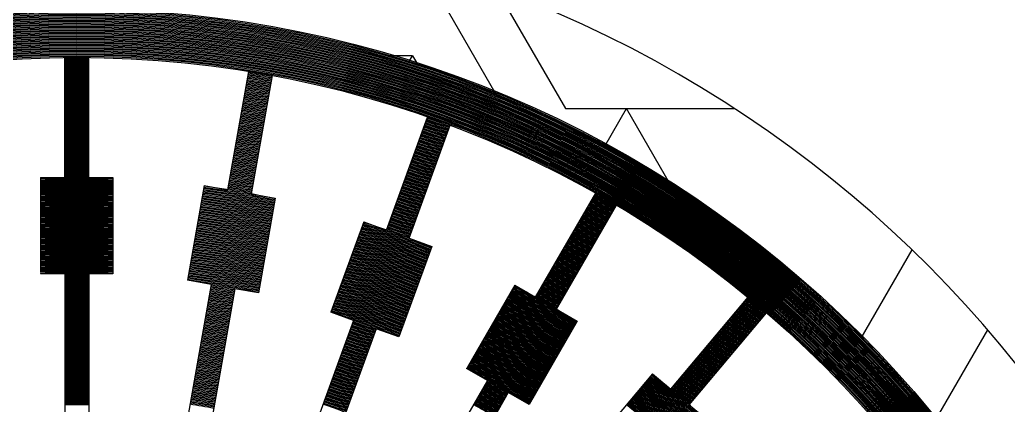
# Model space of a CAD drawing. Header units: millimetres. Extents: x 0 to 2404, y 0 to 1600.
# Drawn here: x 2176.97 to 2218.04, y 1514.26 to 1530.29 of the extents above; entities that cross this region are included whole.
import ezdxf

# ---------------------------------------------------------------- set-up
doc = ezdxf.new("R2010")
doc.units = ezdxf.units.MM

msp = doc.modelspace()

# ---------------------------------------------------------------- linework, layer by layer
at = {"linetype": 'Continuous'}
for p, q in [((2194.56, 1530.994), (2196.753, 1527.195)), ((2197.1, 1530.994), (2199.64, 1526.595)), ((2193.29, 1528.795), (2192.181, 1528.795)), ((2193.125, 1528.508), (2193.29, 1528.795)), ((2193.29, 1528.795), (2193.53, 1528.379)), ((2199.64, 1526.595), (2206.67, 1526.595)), ((2201.283, 1525.041), (2202.18, 1526.595)), ((2204.004, 1523.435), (2202.18, 1526.595)), ((2214.033, 1520.728), (2211.915, 1517.06)), ((2215.005, 1513.614), (2217.188, 1517.395))]:
    msp.add_line(p, q, dxfattribs=at)
for p, q in [((2178.833, 1523.729), (2178.833, 1528.727)), ((2179.833, 1523.729), (2179.833, 1528.727)), ((2185.613, 1523.224), (2186.481, 1528.145)), ((2186.598, 1523.05), (2187.466, 1527.971)), ((2192.202, 1521.548), (2193.911, 1526.244)), ((2193.142, 1521.206), (2194.851, 1525.902)), ((2177.833, 1523.729), (2178.833, 1523.729)), ((2177.833, 1523.729), (2177.833, 1519.797)), ((2179.833, 1523.729), (2180.833, 1523.729)), ((2180.833, 1523.729), (2180.833, 1519.729)), ((2184.628, 1523.397), (2183.934, 1519.458)), ((2184.628, 1523.397), (2185.613, 1523.224)), ((2186.598, 1523.05), (2187.583, 1522.876)), ((2198.4, 1518.754), (2200.899, 1523.082)), ((2187.583, 1522.876), (2186.888, 1518.937)), ((2199.266, 1518.254), (2201.765, 1522.582)), ((2191.263, 1521.89), (2189.895, 1518.132)), ((2191.263, 1521.89), (2192.202, 1521.548)), ((2193.142, 1521.206), (2194.082, 1520.864)), ((2194.082, 1520.864), (2192.714, 1517.106)), ((2177.833, 1519.747), (2177.833, 1519.729)), ((2178.833, 1519.729), (2177.833, 1519.729)), ((2178.833, 1519.729), (2178.833, 1512.725)), ((2180.833, 1519.729), (2179.833, 1519.729)), ((2179.833, 1519.729), (2179.833, 1512.725)), ((2184.919, 1519.284), (2183.934, 1519.458)), ((2184.919, 1519.284), (2183.963, 1513.864)), ((2185.903, 1519.111), (2184.948, 1513.69)), ((2186.888, 1518.937), (2185.903, 1519.111)), ((2197.534, 1519.254), (2195.568, 1515.849)), ((2197.534, 1519.254), (2198.4, 1518.754)), ((2204.019, 1514.927), (2207.231, 1518.755)), ((2190.834, 1517.79), (2189.895, 1518.132)), ((2199.266, 1518.254), (2200.132, 1517.754)), ((2204.785, 1514.284), (2207.997, 1518.112)), ((2190.834, 1517.79), (2188.952, 1512.617)), ((2200.132, 1517.754), (2198.132, 1514.29)), ((2191.774, 1517.448), (2189.891, 1512.275)), ((2192.714, 1517.106), (2191.774, 1517.448)), ((2195.543, 1515.806), (2195.534, 1515.79)), ((2196.4, 1515.29), (2195.534, 1515.79)), ((2196.4, 1515.29), (2192.898, 1509.224)), ((2203.253, 1515.569), (2200.682, 1512.505)), ((2203.253, 1515.569), (2204.019, 1514.927)), ((2197.266, 1514.79), (2193.764, 1508.724)), ((2198.132, 1514.29), (2197.266, 1514.79)), ((2204.785, 1514.284), (2205.551, 1513.641))]:
    msp.add_line(p, q)
for radius in [46, 45.95, 45.9, 45.85, 45.8, 45.75, 45.7, 45.65, 45.6, 45.55, 45.5, 45.45, 45.4, 45.35, 45.3, 45.25, 45.2, 45.15, 45.1, 45.05, 45, 44.95, 44.9, 44.85, 44.8, 44.75, 44.7, 44.65, 44.6, 44.55, 44.5, 44.45, 44.4, 44.35, 44.3, 44.25, 44.2, 44.15, 44.1, 44.05, 44]:
    msp.add_circle((2179.333, 1484.729), radius)
for radius, start, end in [(50, 108.2151, 71.6513), (44, 89.3474, 90.6518), (43.85, 89.3452, 90.6548), (43.65, 89.3414, 90.6586), (43.6, 89.3414, 90.6586), (43.95, 89.3474, 90.6518), (43.9, 89.3474, 90.6526), (43.8, 89.3452, 90.6548), (43.75, 89.3452, 90.6548), (43.7, 89.3444, 90.6556), (43.45, 89.3376, 90.6624), (43.4, 89.3376, 90.6624), (43.35, 89.3376, 90.6624), (43.55, 89.3414, 90.6586), (43.5, 89.3414, 90.6586), (43.3, 89.3376, 90.6624), (43.25, 89.3376, 90.6624), (43.2, 89.3368, 90.6632), (43.75, 79.3452, 80.6548), (43.8, 79.3459, 80.6541), (43.85, 79.3467, 80.6533), (43.9, 79.3467, 80.6533), (43.95, 79.3467, 80.6533), (44, 79.3467, 80.6533), (43.15, 89.3361, 90.6639), (43.1, 89.3353, 90.6647), (43.05, 89.3345, 90.6655), (43, 89.3338, 90.6662), (42.95, 89.333, 90.667), (42.9, 89.3322, 90.6678), (42.85, 89.3314, 90.6686), (42.8, 89.3306, 90.6694), (43.35, 79.3391, 80.6609), (43.4, 79.3399, 80.6601), (43.45, 79.3407, 80.6593), (43.5, 79.3414, 80.6586), (43.55, 79.3422, 80.6578), (43.6, 79.3429, 80.6571), (43.65, 79.3437, 80.6563), (43.7, 79.3437, 80.6563), (42.75, 89.3299, 90.6701), (42.7, 89.3291, 90.6709), (42.65, 89.3283, 90.6717), (42.6, 89.3275, 90.6725), (42.55, 89.3267, 90.6733), (42.5, 89.3259, 90.6741), (42.45, 89.3251, 90.6749), (42.4, 89.3243, 90.6757), (42.35, 89.3235, 90.6765), (42.95, 79.333, 80.667), (43, 79.3338, 80.6662), (43.05, 79.3345, 80.6655), (43.1, 79.3353, 80.6647), (43.15, 79.3361, 80.6639), (43.2, 79.3368, 80.6632), (43.25, 79.3376, 80.6624), (43.3, 79.3384, 80.6616), (42.3, 89.3227, 90.6773), (42.25, 89.3219, 90.6781), (42.2, 89.3211, 90.6789), (42.15, 89.3203, 90.6797), (42.1, 89.3195, 90.6805), (42.05, 89.3187, 90.6813), (42, 89.3179, 90.6821), (41.95, 89.3171, 90.6829), (42.5, 79.3259, 80.6741), (42.55, 79.3267, 80.6733), (42.6, 79.3275, 80.6725), (42.65, 79.3283, 80.6717), (42.7, 79.3291, 80.6709), (42.75, 79.3299, 80.6701), (42.8, 79.3306, 80.6694), (42.85, 79.3314, 80.6686), (42.9, 79.3322, 80.6678), (41.9, 89.3163, 90.6837), (41.85, 89.3154, 90.6846), (41.8, 89.3146, 90.6854), (41.75, 89.3138, 90.6862), (41.7, 89.313, 90.687), (41.65, 89.3122, 90.6878), (41.6, 89.3113, 90.6887), (41.55, 89.3105, 90.6895), (42.1, 79.3195, 80.6805), (42.15, 79.3203, 80.6797), (42.2, 79.3211, 80.6789), (42.25, 79.3219, 80.6781), (42.3, 79.3227, 80.6773), (42.35, 79.3235, 80.6765), (42.4, 79.3243, 80.6757), (42.45, 79.3251, 80.6749), (41.5, 89.3097, 90.6903), (41.45, 89.3088, 90.6912), (41.4, 89.308, 90.692), (41.35, 89.3072, 90.6928), (41.3, 89.3063, 90.6937), (41.25, 89.3055, 90.6945), (41.2, 89.3046, 90.6954), (41.15, 89.3038, 90.6962), (41.7, 79.313, 80.687), (41.75, 79.3138, 80.6862), (41.8, 79.3146, 80.6854), (41.85, 79.3154, 80.6846), (41.9, 79.3163, 80.6837), (41.95, 79.3171, 80.6829), (42, 79.3179, 80.6821), (42.05, 79.3187, 80.6813), (43.6, 69.3429, 70.6571), (43.65, 69.3437, 70.6563), (43.7, 69.3437, 70.6563), (43.75, 69.3452, 70.6548), (43.8, 69.3459, 70.6541), (43.85, 69.3467, 70.6533), (43.9, 69.3467, 70.6533), (43.95, 69.3467, 70.6533), (44, 69.3467, 70.6533), (41.1, 89.303, 90.697), (41.05, 89.3021, 90.6979), (41, 89.3013, 90.6987), (40.95, 89.3004, 90.6996), (40.9, 89.2995, 90.7005), (40.85, 89.2987, 90.7013), (40.8, 89.2978, 90.7022), (40.75, 89.297, 90.703), (41.25, 79.3055, 80.6945), (41.3, 79.3063, 80.6937), (41.35, 79.3072, 80.6928), (41.4, 79.308, 80.692), (41.45, 79.3088, 80.6912), (41.5, 79.3097, 80.6903), (41.55, 79.3105, 80.6895), (41.6, 79.3113, 80.6887), (41.65, 79.3122, 80.6878), (43.15, 69.3361, 70.6639), (43.2, 69.3368, 70.6632), (43.25, 69.3376, 70.6624), (43.3, 69.3384, 70.6616), (43.35, 69.3391, 70.6609), (43.4, 69.3399, 70.6601), (43.45, 69.3407, 70.6593), (43.5, 69.3414, 70.6586), (43.55, 69.3422, 70.6578), (40.7, 89.2961, 90.7039), (40.65, 89.2952, 90.7048), (40.6, 89.2944, 90.7056), (40.55, 89.2935, 90.7065), (40.5, 89.2926, 90.7074), (40.45, 89.2918, 90.7082), (40.4, 89.2909, 90.7091), (40.35, 89.29, 90.71), (40.3, 89.2891, 90.7109), (40.85, 79.2987, 80.7013), (40.9, 79.2995, 80.7005), (40.95, 79.3004, 80.6996), (41, 79.3013, 80.6987), (41.05, 79.3021, 80.6979), (41.1, 79.303, 80.697), (41.15, 79.3038, 80.6962), (41.2, 79.3046, 80.6954), (42.7, 69.3291, 70.6709), (42.75, 69.3299, 70.6701), (42.8, 69.3306, 70.6694), (42.85, 69.3314, 70.6686), (42.9, 69.3322, 70.6678), (42.95, 69.333, 70.667), (43, 69.3338, 70.6662), (43.05, 69.3345, 70.6655), (43.1, 69.3353, 70.6647), (40.25, 89.2882, 90.7118), (40.2, 89.2873, 90.7127), (40.15, 89.2865, 90.7135), (40.1, 89.2856, 90.7144), (40.05, 89.2847, 90.7153), (40, 89.2838, 90.7162), (39.95, 89.2829, 90.7171), (39.9, 89.282, 90.718), (40.45, 79.2918, 80.7082), (40.5, 79.2926, 80.7074), (40.55, 79.2935, 80.7065), (40.6, 79.2944, 80.7056), (40.65, 79.2952, 80.7048), (40.7, 79.2961, 80.7039), (40.75, 79.297, 80.703), (40.8, 79.2978, 80.7022), (42.3, 69.3227, 70.6773), (42.35, 69.3235, 70.6765), (42.4, 69.3243, 70.6757), (42.45, 69.3251, 70.6749), (42.5, 69.3259, 70.6741), (42.55, 69.3267, 70.6733), (42.6, 69.3275, 70.6725), (42.65, 69.3283, 70.6717), (39.85, 89.2811, 90.7189), (39.8, 89.2802, 90.7198), (39.75, 89.2793, 90.7207), (39.7, 89.2784, 90.7216), (39.65, 89.2775, 90.7225), (39.6, 89.2765, 90.7235), (39.55, 89.2756, 90.7244), (39.5, 89.2747, 90.7253), (40, 79.2838, 80.7162), (40.05, 79.2847, 80.7153), (40.1, 79.2856, 80.7144), (40.15, 79.2865, 80.7135), (40.2, 79.2873, 80.7127), (40.25, 79.2882, 80.7118), (40.3, 79.2891, 80.7109), (40.35, 79.29, 80.71), (40.4, 79.2909, 80.7091), (41.85, 69.3154, 70.6846), (41.9, 69.3163, 70.6837), (41.95, 69.3171, 70.6829), (42, 69.3179, 70.6821), (42.05, 69.3187, 70.6813), (42.1, 69.3195, 70.6805), (42.15, 69.3203, 70.6797), (42.2, 69.3211, 70.6789), (42.25, 69.3219, 70.6781), (39.45, 89.2738, 90.7262), (39.4, 89.2729, 90.7271), (39.35, 89.272, 90.728), (39.3, 89.271, 90.729), (39.25, 89.2701, 90.7299), (39.2, 89.2692, 90.7308), (39.15, 89.2682, 90.7318), (39.1, 89.2673, 90.7327), (39.6, 79.2765, 80.7235), (39.65, 79.2775, 80.7225), (39.7, 79.2784, 80.7216), (39.75, 79.2793, 80.7207), (39.8, 79.2802, 80.7198), (39.85, 79.2811, 80.7189), (39.9, 79.282, 80.718), (39.95, 79.2829, 80.7171), (41.4, 69.308, 70.692), (41.45, 69.3088, 70.6912), (41.5, 69.3097, 70.6903), (41.55, 69.3105, 70.6895), (41.6, 69.3113, 70.6887), (41.65, 69.3122, 70.6878), (41.7, 69.313, 70.687), (41.75, 69.3138, 70.6862), (41.8, 69.3146, 70.6854), (39, 87.7958, 92.2042), (38.95, 87.7929, 92.2071), (38.9, 87.7901, 92.2099), (38.85, 87.7873, 92.2127), (38.8, 87.7844, 92.2156), (38.75, 87.7815, 92.2185), (38.7, 87.7787, 92.2213), (38.65, 87.7758, 92.2242), (39.05, 89.2664, 90.7336), (39.2, 79.2692, 80.7308), (39.25, 79.2701, 80.7299), (39.3, 79.271, 80.729), (39.35, 79.272, 80.728), (39.4, 79.2729, 80.7271), (39.45, 79.2738, 80.7262), (39.5, 79.2747, 80.7253), (39.55, 79.2756, 80.7244), (40.95, 69.3004, 70.6996), (41, 69.3013, 70.6987), (41.05, 69.3021, 70.6979), (41.1, 69.303, 70.697), (41.15, 69.3038, 70.6962), (41.2, 69.3046, 70.6954), (41.25, 69.3055, 70.6945), (41.3, 69.3063, 70.6937), (41.35, 69.3072, 70.6928), (38.6, 87.7729, 92.2271), (38.55, 87.77, 92.23), (38.5, 87.7671, 92.2329), (38.45, 87.7642, 92.2358), (38.4, 87.7613, 92.2387), (38.35, 87.7584, 92.2416), (38.3, 87.7555, 92.2445), (38.25, 87.7525, 92.2475), (38.6, 77.7729, 82.2271), (38.65, 77.7758, 82.2242), (38.7, 77.7787, 82.2213), (38.75, 77.7815, 82.2185), (38.8, 77.7844, 82.2156), (38.85, 77.7873, 82.2127), (38.9, 77.7901, 82.2099), (38.95, 77.7929, 82.2071), (39, 77.7958, 82.2042), (39.05, 79.2664, 80.7336), (39.1, 79.2673, 80.7327), (39.15, 79.2682, 80.7318), (40.55, 69.2935, 70.7065), (40.6, 69.2944, 70.7056), (40.65, 69.2952, 70.7048), (40.7, 69.2961, 70.7039), (40.75, 69.297, 70.703), (40.8, 69.2978, 70.7022), (40.85, 69.2987, 70.7013), (40.9, 69.2995, 70.7005), (43.9, 59.3474, 60.6526), (43.95, 59.3474, 60.6518), (44, 59.3474, 60.6518), (38.2, 87.7496, 92.2504), (38.15, 87.7466, 92.2534), (38.1, 87.7437, 92.2563), (38.05, 87.7407, 92.2593), (38, 87.7377, 92.2623), (37.95, 87.7348, 92.2652), (37.9, 87.7318, 92.2682), (37.85, 87.7288, 92.2712), (38.2, 77.7496, 82.2504), (38.25, 77.7525, 82.2475), (38.3, 77.7555, 82.2445), (38.35, 77.7584, 82.2416), (38.4, 77.7613, 82.2387), (38.45, 77.7642, 82.2358), (38.5, 77.7671, 82.2329), (38.55, 77.77, 82.23), (40.1, 69.2856, 70.7144), (40.15, 69.2865, 70.7135), (40.2, 69.2873, 70.7127), (40.25, 69.2882, 70.7118), (40.3, 69.2891, 70.7109), (40.35, 69.29, 70.71), (40.4, 69.2909, 70.7091), (40.45, 69.2918, 70.7082), (40.5, 69.2926, 70.7074), (43.4, 59.3376, 60.6624), (43.45, 59.3376, 60.6624), (43.5, 59.3414, 60.6586), (43.55, 59.3414, 60.6586), (43.6, 59.3414, 60.6586), (43.65, 59.3414, 60.6586), (43.7, 59.3444, 60.6556), (43.75, 59.3452, 60.6548), (43.8, 59.3452, 60.6548), (43.85, 59.3452, 60.6548), (37.8, 87.7258, 92.2742), (37.75, 87.7227, 92.2773), (37.7, 87.7197, 92.2803), (37.65, 87.7167, 92.2833), (37.6, 87.7137, 92.2863), (37.55, 87.7106, 92.2894), (37.5, 87.7076, 92.2924), (37.45, 87.7045, 92.2955), (37.8, 77.7258, 82.2742), (37.85, 77.7288, 82.2712), (37.9, 77.7318, 82.2682), (37.95, 77.7348, 82.2652), (38, 77.7377, 82.2623), (38.05, 77.7407, 82.2593), (38.1, 77.7437, 82.2563), (38.15, 77.7466, 82.2534), (39.65, 69.2775, 70.7225), (39.7, 69.2784, 70.7216), (39.75, 69.2793, 70.7207), (39.8, 69.2802, 70.7198), (39.85, 69.2811, 70.7189), (39.9, 69.282, 70.718), (39.95, 69.2829, 70.7171), (40, 69.2838, 70.7162), (40.05, 69.2847, 70.7153), (42.95, 59.333, 60.667), (43, 59.3338, 60.6662), (43.05, 59.3345, 60.6655), (43.1, 59.3353, 60.6647), (43.15, 59.3361, 60.6639), (43.2, 59.3368, 60.6632), (43.25, 59.3376, 60.6624), (43.3, 59.3376, 60.6624), (43.35, 59.3376, 60.6624), (37.4, 87.7014, 92.2986), (37.35, 87.6983, 92.3017), (37.3, 87.6953, 92.3047), (37.25, 87.6922, 92.3078), (37.2, 87.6891, 92.3109), (37.15, 87.6859, 92.3141), (37.1, 87.6828, 92.3172), (37.05, 87.6797, 92.3203), (37.35, 77.6983, 82.3017), (37.4, 77.7014, 82.2986), (37.45, 77.7045, 82.2955), (37.5, 77.7076, 82.2924), (37.55, 77.7106, 82.2894), (37.6, 77.7137, 82.2863), (37.65, 77.7167, 82.2833), (37.7, 77.7197, 82.2803), (37.75, 77.7227, 82.2773), (38.9, 67.7901, 72.2099), (38.95, 67.7929, 72.2071), (39, 67.7958, 72.2042), (39.25, 69.2701, 70.7299), (39.3, 69.271, 70.729), (39.35, 69.272, 70.728), (39.4, 69.2729, 70.7271), (39.45, 69.2738, 70.7262), (39.5, 69.2747, 70.7253), (39.55, 69.2756, 70.7244), (39.6, 69.2765, 70.7235), (42.45, 59.3251, 60.6749), (42.5, 59.3259, 60.6741), (42.55, 59.3267, 60.6733), (42.6, 59.3275, 60.6725), (42.65, 59.3283, 60.6717), (42.7, 59.3291, 60.6709), (42.75, 59.3299, 60.6701), (42.8, 59.3306, 60.6694), (42.85, 59.3314, 60.6686), (42.9, 59.3322, 60.6678), (37, 87.6766, 92.3234), (36.95, 87.6734, 92.3266), (36.9, 87.6703, 92.3297), (36.85, 87.6671, 92.3329), (36.8, 87.6639, 92.3361), (36.75, 87.6607, 92.3393), (36.7, 87.6576, 92.3424), (36.65, 87.6544, 92.3456), (36.6, 87.6512, 92.3488), (36.95, 77.6734, 82.3266), (37, 77.6766, 82.3234), (37.05, 77.6797, 82.3203), (37.1, 77.6828, 82.3172), (37.15, 77.6859, 82.3141), (37.2, 77.6891, 82.3109), (37.25, 77.6922, 82.3078), (37.3, 77.6953, 82.3047), (38.45, 67.7642, 72.2358), (38.5, 67.7671, 72.2329), (38.55, 67.77, 72.23), (38.6, 67.7729, 72.2271), (38.65, 67.7758, 72.2242), (38.7, 67.7787, 72.2213), (38.75, 67.7815, 72.2185), (38.8, 67.7844, 72.2156), (38.85, 67.7873, 72.2127), (39.05, 69.2664, 70.7336), (39.1, 69.2673, 70.7327), (39.15, 69.2682, 70.7318), (39.2, 69.2692, 70.7308), (42, 59.3179, 60.6821), (42.05, 59.3187, 60.6813), (42.1, 59.3195, 60.6805), (42.15, 59.3203, 60.6797), (42.2, 59.3211, 60.6789), (42.25, 59.3219, 60.6781), (42.3, 59.3227, 60.6773), (42.35, 59.3235, 60.6765), (42.4, 59.3243, 60.6757), (36.55, 87.6479, 92.3521), (36.5, 87.6447, 92.3553), (36.45, 87.6415, 92.3585), (36.4, 87.6382, 92.3618), (36.35, 87.635, 92.365), (36.3, 87.6317, 92.3683), (36.25, 87.6285, 92.3715), (36.2, 87.6252, 92.3748), (36.55, 77.6479, 82.3521), (36.6, 77.6512, 82.3488), (36.65, 77.6544, 82.3456), (36.7, 77.6576, 82.3424), (36.75, 77.6607, 82.3393), (36.8, 77.6639, 82.3361), (36.85, 77.6671, 82.3329), (36.9, 77.6703, 82.3297), (38, 67.7377, 72.2623), (38.05, 67.7407, 72.2593), (38.1, 67.7437, 72.2563), (38.15, 67.7466, 72.2534), (38.2, 67.7496, 72.2504), (38.25, 67.7525, 72.2475), (38.3, 67.7555, 72.2445), (38.35, 67.7584, 72.2416), (38.4, 67.7613, 72.2387), (41.5, 59.3097, 60.6903), (41.55, 59.3105, 60.6895), (41.6, 59.3113, 60.6887), (41.65, 59.3122, 60.6878), (41.7, 59.313, 60.687), (41.75, 59.3138, 60.6862), (41.8, 59.3146, 60.6854), (41.85, 59.3154, 60.6846), (41.9, 59.3163, 60.6837), (41.95, 59.3171, 60.6829), (36.15, 87.6219, 92.3781), (36.1, 87.6186, 92.3814), (36.05, 87.6153, 92.3847), (36, 87.612, 92.388), (35.95, 87.6087, 92.3913), (35.9, 87.6053, 92.3947), (35.85, 87.602, 92.398), (35.8, 87.5986, 92.4014), (36.1, 77.6186, 82.3814), (36.15, 77.6219, 82.3781), (36.2, 77.6252, 82.3748), (36.25, 77.6285, 82.3715), (36.3, 77.6317, 82.3683), (36.35, 77.635, 82.365), (36.4, 77.6382, 82.3618), (36.45, 77.6415, 82.3585), (36.5, 77.6447, 82.3553), (37.6, 67.7137, 72.2863), (37.65, 67.7167, 72.2833), (37.7, 67.7197, 72.2803), (37.75, 67.7227, 72.2773), (37.8, 67.7258, 72.2742), (37.85, 67.7288, 72.2712), (37.9, 67.7318, 72.2682), (37.95, 67.7348, 72.2652), (41.05, 59.3021, 60.6979), (41.1, 59.303, 60.697), (41.15, 59.3038, 60.6962), (41.2, 59.3046, 60.6954), (41.25, 59.3055, 60.6945), (41.3, 59.3063, 60.6937), (41.35, 59.3072, 60.6928), (41.4, 59.308, 60.692), (41.45, 59.3088, 60.6912), (35.75, 87.5953, 92.4047), (35.7, 87.5919, 92.4081), (35.65, 87.5885, 92.4115), (35.6, 87.5851, 92.4149), (35.55, 87.5817, 92.4183), (35.5, 87.5783, 92.4217), (35.45, 87.5749, 92.4251), (35.4, 87.5715, 92.4285), (35.7, 77.5919, 82.4081), (35.75, 77.5953, 82.4047), (35.8, 77.5986, 82.4014), (35.85, 77.602, 82.398), (35.9, 77.6053, 82.3947), (35.95, 77.6087, 82.3913), (36, 77.612, 82.388), (36.05, 77.6153, 82.3847), (37.15, 67.6859, 72.3141), (37.2, 67.6891, 72.3109), (37.25, 67.6922, 72.3078), (37.3, 67.6953, 72.3047), (37.35, 67.6983, 72.3017), (37.4, 67.7014, 72.2986), (37.45, 67.7045, 72.2955), (37.5, 67.7076, 72.2924), (37.55, 67.7106, 72.2894), (40.55, 59.2935, 60.7065), (40.6, 59.2944, 60.7056), (40.65, 59.2952, 60.7048), (40.7, 59.2961, 60.7039), (40.75, 59.297, 60.703), (40.8, 59.2978, 60.7022), (40.85, 59.2987, 60.7013), (40.9, 59.2995, 60.7005), (40.95, 59.3004, 60.6996), (41, 59.3013, 60.6987), (35.35, 87.568, 92.432), (35.3, 87.5646, 92.4354), (35.25, 87.5611, 92.4389), (35.2, 87.5577, 92.4423), (35.15, 87.5542, 92.4458), (35.1, 87.5507, 92.4493), (35.05, 87.5472, 92.4528), (35, 89.1815, 90.8185), (35.3, 77.5646, 82.4354), (35.35, 77.568, 82.432), (35.4, 77.5715, 82.4285), (35.45, 77.5749, 82.4251), (35.5, 77.5783, 82.4217), (35.55, 77.5817, 82.4183), (35.6, 77.5851, 82.4149), (35.65, 77.5885, 82.4115), (36.7, 67.6576, 72.3424), (36.75, 67.6607, 72.3393), (36.8, 67.6639, 72.3361), (36.85, 67.6671, 72.3329), (36.9, 67.6703, 72.3297), (36.95, 67.6734, 72.3266), (37, 67.6766, 72.3234), (37.05, 67.6797, 72.3203), (37.1, 67.6828, 72.3172), (40.1, 59.2856, 60.7144), (40.15, 59.2865, 60.7135), (40.2, 59.2873, 60.7127), (40.25, 59.2882, 60.7118), (40.3, 59.2891, 60.7109), (40.35, 59.29, 60.71), (40.4, 59.2909, 60.7091), (40.45, 59.2918, 60.7082), (40.5, 59.2926, 60.7074), (34.95, 89.1803, 90.8197), (34.9, 89.1791, 90.8209), (34.85, 89.1779, 90.8221), (34.8, 89.1768, 90.8232), (34.75, 89.1756, 90.8244), (34.7, 89.1744, 90.8256), (34.65, 89.1732, 90.8268), (34.6, 89.172, 90.828), (34.55, 89.1708, 90.8292), (35.05, 77.5472, 82.4528), (35.1, 77.5507, 82.4493), (35.15, 77.5542, 82.4458), (35.2, 77.5577, 82.4423), (35.25, 77.5611, 82.4389), (35, 79.1803, 80.8197), (36.25, 67.6285, 72.3715), (36.3, 67.6317, 72.3683), (36.35, 67.635, 72.365), (36.4, 67.6382, 72.3618), (36.45, 67.6415, 72.3585), (36.5, 67.6447, 72.3553), (36.55, 67.6479, 72.3521), (36.6, 67.6512, 72.3488), (36.65, 67.6544, 72.3456), (39.6, 59.2765, 60.7235), (39.65, 59.2775, 60.7225), (39.7, 59.2784, 60.7216), (39.75, 59.2793, 60.7207), (39.8, 59.2802, 60.7198), (39.85, 59.2811, 60.7189), (39.9, 59.282, 60.718), (39.95, 59.2829, 60.7171), (40, 59.2838, 60.7162), (40.05, 59.2847, 60.7153), (34.5, 89.1696, 90.8304), (34.45, 89.1684, 90.8316), (34.4, 89.1672, 90.8328), (34.35, 89.166, 90.834), (34.3, 89.1648, 90.8352), (34.25, 89.1635, 90.8365), (34.2, 89.1623, 90.8377), (34.15, 89.1611, 90.8389), (34.6, 79.172, 80.828), (34.65, 79.1732, 80.8268), (34.7, 79.1744, 80.8256), (34.75, 79.1756, 80.8244), (34.8, 79.1768, 80.8232), (34.85, 79.1779, 80.8221), (34.9, 79.1791, 80.8209), (34.95, 79.1803, 80.8197), (35.85, 67.602, 72.398), (35.9, 67.6053, 72.3947), (35.95, 67.6087, 72.3913), (36, 67.612, 72.388), (36.05, 67.6153, 72.3847), (36.1, 67.6186, 72.3814), (36.15, 67.6219, 72.3781), (36.2, 67.6252, 72.3748), (38.6, 57.7729, 62.2271), (38.65, 57.7758, 62.2242), (38.7, 57.7787, 62.2213), (38.75, 57.7815, 62.2185), (38.8, 57.7844, 62.2156), (38.85, 57.7873, 62.2127), (38.9, 57.7901, 62.2099), (38.95, 57.7929, 62.2071), (39, 57.7958, 62.2042), (39.15, 59.2682, 60.7318), (39.2, 59.2692, 60.7308), (39.25, 59.2701, 60.7299), (39.3, 59.271, 60.729), (39.35, 59.272, 60.728), (39.4, 59.2729, 60.7271), (39.45, 59.2738, 60.7262), (39.5, 59.2747, 60.7253), (39.55, 59.2756, 60.7244), (34.1, 89.1599, 90.8401), (34.05, 89.1586, 90.8414), (34, 89.1574, 90.8426), (33.95, 89.1561, 90.8439), (33.9, 89.1549, 90.8451), (33.85, 89.1537, 90.8463), (33.8, 89.1524, 90.8476), (33.75, 89.1511, 90.8489), (34.2, 79.1623, 80.8377), (34.25, 79.1635, 80.8365), (34.3, 79.1648, 80.8352), (34.35, 79.166, 80.834), (34.4, 79.1672, 80.8328), (34.45, 79.1684, 80.8316), (34.5, 79.1696, 80.8304), (34.55, 79.1708, 80.8292), (35.4, 67.5715, 72.4285), (35.45, 67.5749, 72.4251), (35.5, 67.5783, 72.4217), (35.55, 67.5817, 72.4183), (35.6, 67.5851, 72.4149), (35.65, 67.5885, 72.4115), (35.7, 67.5919, 72.4081), (35.75, 67.5953, 72.4047), (35.8, 67.5986, 72.4014), (38.1, 57.7437, 62.2563), (38.15, 57.7466, 62.2534), (38.2, 57.7496, 62.2504), (38.25, 57.7525, 62.2475), (38.3, 57.7555, 62.2445), (38.35, 57.7584, 62.2416), (38.4, 57.7613, 62.2387), (38.45, 57.7642, 62.2358), (38.5, 57.7671, 62.2329), (38.55, 57.77, 62.23), (39.05, 59.2664, 60.7336), (39.1, 59.2673, 60.7327), (43.65, 49.3437, 50.6563), (43.7, 49.3437, 50.6563), (43.75, 49.3452, 50.6548), (43.8, 49.3459, 50.6541), (43.85, 49.3467, 50.6533), (43.9, 49.3467, 50.6533), (43.95, 49.3467, 50.6533), (44, 49.3467, 50.6533), (33.7, 89.1499, 90.8501), (33.65, 89.1486, 90.8514), (33.6, 89.1474, 90.8526), (33.55, 89.1461, 90.8539), (33.5, 89.1448, 90.8552), (33.45, 89.1435, 90.8565), (33.4, 89.1422, 90.8578), (33.35, 89.141, 90.859), (33.75, 79.1511, 80.8489), (33.8, 79.1524, 80.8476), (33.85, 79.1537, 80.8463), (33.9, 79.1549, 80.8451), (33.95, 79.1561, 80.8439), (34, 79.1574, 80.8426), (34.05, 79.1586, 80.8414), (34.1, 79.1599, 80.8401), (34.15, 79.1611, 80.8389), (35.05, 67.5472, 72.4528), (35.1, 67.5507, 72.4493), (35.15, 67.5542, 72.4458), (35.2, 67.5577, 72.4423), (35.25, 67.5611, 72.4389), (35.3, 67.5646, 72.4354), (35.35, 67.568, 72.432), (37.65, 57.7167, 62.2833), (37.7, 57.7197, 62.2803), (37.75, 57.7227, 62.2773), (37.8, 57.7258, 62.2742), (37.85, 57.7288, 62.2712), (37.9, 57.7318, 62.2682), (37.95, 57.7348, 62.2652), (38, 57.7377, 62.2623), (38.05, 57.7407, 62.2593), (43.1, 49.3353, 50.6647), (43.15, 49.3361, 50.6639), (43.2, 49.3368, 50.6632), (43.25, 49.3376, 50.6624), (43.3, 49.3384, 50.6616), (43.35, 49.3391, 50.6609), (43.4, 49.3399, 50.6601), (43.45, 49.3407, 50.6593), (43.5, 49.3414, 50.6586), (43.55, 49.3422, 50.6578), (43.6, 49.3429, 50.6571), (33.3, 89.1397, 90.8603), (33.25, 89.1384, 90.8616), (33.2, 89.1371, 90.8629), (33.15, 89.1358, 90.8642), (33.1, 89.1345, 90.8655), (33.05, 89.1332, 90.8668), (33, 89.1318, 90.8682), (32.95, 89.1305, 90.8695), (32.9, 89.1292, 90.8708), (33.35, 79.141, 80.859), (33.4, 79.1422, 80.8578), (33.45, 79.1435, 80.8565), (33.5, 79.1448, 80.8552), (33.55, 79.1461, 80.8539), (33.6, 79.1474, 80.8526), (33.65, 79.1486, 80.8514), (33.7, 79.1499, 80.8501), (34.85, 69.1779, 70.8221), (34.9, 69.1791, 70.8209), (34.95, 69.1803, 70.8197), (35, 69.1815, 70.8185), (37.2, 57.6891, 62.3109), (37.25, 57.6922, 62.3078), (37.3, 57.6953, 62.3047), (37.35, 57.6983, 62.3017), (37.4, 57.7014, 62.2986), (37.45, 57.7045, 62.2955), (37.5, 57.7076, 62.2924), (37.55, 57.7106, 62.2894), (37.6, 57.7137, 62.2863), (42.55, 49.3267, 50.6733), (42.6, 49.3275, 50.6725), (42.65, 49.3283, 50.6717), (42.7, 49.3291, 50.6709), (42.75, 49.3299, 50.6701), (42.8, 49.3306, 50.6694), (42.85, 49.3314, 50.6686), (42.9, 49.3322, 50.6678), (42.95, 49.333, 50.667), (43, 49.3338, 50.6662), (43.05, 49.3345, 50.6655), (32.85, 89.1279, 90.8721), (32.8, 89.1266, 90.8734), (32.75, 89.1252, 90.8748), (32.7, 89.1239, 90.8761), (32.65, 89.1225, 90.8775), (32.6, 89.1212, 90.8788), (32.55, 89.1198, 90.8802), (32.5, 89.1185, 90.8815), (32.95, 79.1305, 80.8695), (33, 79.1318, 80.8682), (33.05, 79.1332, 80.8668), (33.1, 79.1345, 80.8655), (33.15, 79.1358, 80.8642), (33.2, 79.1371, 80.8629), (33.25, 79.1384, 80.8616), (33.3, 79.1397, 80.8603), (34.4, 69.1672, 70.8328), (34.45, 69.1684, 70.8316), (34.5, 69.1696, 70.8304), (34.55, 69.1708, 70.8292), (34.6, 69.172, 70.828), (34.65, 69.1732, 70.8268), (34.7, 69.1744, 70.8256), (34.75, 69.1756, 70.8244), (34.8, 69.1768, 70.8232), (36.7, 57.6576, 62.3424), (36.75, 57.6607, 62.3393), (36.8, 57.6639, 62.3361), (36.85, 57.6671, 62.3329), (36.9, 57.6703, 62.3297), (36.95, 57.6734, 62.3266), (37, 57.6766, 62.3234), (37.05, 57.6797, 62.3203), (37.1, 57.6828, 62.3172), (37.15, 57.6859, 62.3141), (42, 49.3179, 50.6821), (42.05, 49.3187, 50.6813), (42.1, 49.3195, 50.6805), (42.15, 49.3203, 50.6797), (42.2, 49.3211, 50.6789), (42.25, 49.3219, 50.6781), (42.3, 49.3227, 50.6773), (42.35, 49.3235, 50.6765), (42.4, 49.3243, 50.6757), (42.45, 49.3251, 50.6749), (42.5, 49.3259, 50.6741), (32.45, 89.1171, 90.8829), (32.4, 89.1158, 90.8842), (32.35, 89.1144, 90.8856), (32.3, 89.113, 90.887), (32.25, 89.1117, 90.8883), (32.2, 89.1103, 90.8897), (32.15, 89.1089, 90.8911), (32.1, 89.1075, 90.8925), (32.5, 79.1185, 80.8815), (32.55, 79.1198, 80.8802), (32.6, 79.1212, 80.8788), (32.65, 79.1225, 80.8775), (32.7, 79.1239, 80.8761), (32.75, 79.1252, 80.8748), (32.8, 79.1266, 80.8734), (32.85, 79.1279, 80.8721), (32.9, 79.1292, 80.8708), (34, 69.1574, 70.8426), (34.05, 69.1586, 70.8414), (34.1, 69.1599, 70.8401), (34.15, 69.1611, 70.8389), (34.2, 69.1623, 70.8377), (34.25, 69.1635, 70.8365), (34.3, 69.1648, 70.8352), (34.35, 69.166, 70.834), (36.25, 57.6285, 62.3715), (36.3, 57.6317, 62.3683), (36.35, 57.635, 62.365), (36.4, 57.6382, 62.3618), (36.45, 57.6415, 62.3585), (36.5, 57.6447, 62.3553), (36.55, 57.6479, 62.3521), (36.6, 57.6512, 62.3488), (36.65, 57.6544, 62.3456), (41.5, 49.3097, 50.6903), (41.55, 49.3105, 50.6895), (41.6, 49.3113, 50.6887), (41.65, 49.3122, 50.6878), (41.7, 49.313, 50.687), (41.75, 49.3138, 50.6862), (41.8, 49.3146, 50.6854), (41.85, 49.3154, 50.6846), (41.9, 49.3163, 50.6837), (41.95, 49.3171, 50.6829), (32.05, 89.1061, 90.8939), (32, 89.1047, 90.8953), (31.95, 89.1033, 90.8967), (31.9, 89.1019, 90.8981), (31.85, 89.1005, 90.8995), (31.8, 89.0991, 90.9009), (31.75, 89.0977, 90.9023), (31.7, 89.0962, 90.9038), (32.1, 79.1075, 80.8925), (32.15, 79.1089, 80.8911), (32.2, 79.1103, 80.8897), (32.25, 79.1117, 80.8883), (32.3, 79.113, 80.887), (32.35, 79.1144, 80.8856), (32.4, 79.1158, 80.8842), (32.45, 79.1171, 80.8829), (33.55, 69.1461, 70.8539), (33.6, 69.1474, 70.8526), (33.65, 69.1486, 70.8514), (33.7, 69.1499, 70.8501), (33.75, 69.1511, 70.8489), (33.8, 69.1524, 70.8476), (33.85, 69.1537, 70.8463), (33.9, 69.1549, 70.8451), (33.95, 69.1561, 70.8439), (35.75, 57.5953, 62.4047), (35.8, 57.5986, 62.4014), (35.85, 57.602, 62.398), (35.9, 57.6053, 62.3947), (35.95, 57.6087, 62.3913), (36, 57.612, 62.388), (36.05, 57.6153, 62.3847), (36.1, 57.6186, 62.3814), (36.15, 57.6219, 62.3781), (36.2, 57.6252, 62.3748), (40.95, 49.3004, 50.6996), (41, 49.3013, 50.6987), (41.05, 49.3021, 50.6979), (41.1, 49.303, 50.697), (41.15, 49.3038, 50.6962), (41.2, 49.3046, 50.6954), (41.25, 49.3055, 50.6945), (41.3, 49.3063, 50.6937), (41.35, 49.3072, 50.6928), (41.4, 49.308, 50.692), (41.45, 49.3088, 50.6912), (31.65, 89.0948, 90.9052), (31.6, 89.0934, 90.9066), (31.55, 89.0919, 90.9081), (31.5, 89.0905, 90.9095), (31.45, 89.0891, 90.9109), (31.4, 89.0876, 90.9124), (31.35, 89.0862, 90.9138), (31.3, 89.0847, 90.9153), (31.7, 79.0962, 80.9038), (31.75, 79.0977, 80.9023), (31.8, 79.0991, 80.9009), (31.85, 79.1005, 80.8995), (31.9, 79.1019, 80.8981), (31.95, 79.1033, 80.8967), (32, 79.1047, 80.8953), (32.05, 79.1061, 80.8939), (33.1, 69.1345, 70.8655), (33.15, 69.1358, 70.8642), (33.2, 69.1371, 70.8629), (33.25, 69.1384, 70.8616), (33.3, 69.1397, 70.8603), (33.35, 69.141, 70.859), (33.4, 69.1422, 70.8578), (33.45, 69.1435, 70.8565), (33.5, 69.1448, 70.8552), (35.3, 57.5646, 62.4354), (35.35, 57.568, 62.432), (35.4, 57.5715, 62.4285), (35.45, 57.5749, 62.4251), (35.5, 57.5783, 62.4217), (35.55, 57.5817, 62.4183), (35.6, 57.5851, 62.4149), (35.65, 57.5885, 62.4115), (35.7, 57.5919, 62.4081), (40.4, 49.2909, 50.7091), (40.45, 49.2918, 50.7082), (40.5, 49.2926, 50.7074), (40.55, 49.2935, 50.7065), (40.6, 49.2944, 50.7056), (40.65, 49.2952, 50.7048), (40.7, 49.2961, 50.7039), (40.75, 49.297, 50.703), (40.8, 49.2978, 50.7022), (40.85, 49.2987, 50.7013), (40.9, 49.2995, 50.7005), (31.25, 89.0832, 90.9168), (31.2, 89.0818, 90.9182), (31.15, 89.0803, 90.9197), (31.1, 89.0788, 90.9212), (31.05, 89.0773, 90.9227), (31, 89.0758, 90.9242), (30.95, 89.0743, 90.9257), (30.9, 89.0728, 90.9272), (30.85, 89.0713, 90.9287), (31.25, 79.0832, 80.9168), (31.3, 79.0847, 80.9153), (31.35, 79.0862, 80.9138), (31.4, 79.0876, 80.9124), (31.45, 79.0891, 80.9109), (31.5, 79.0905, 80.9095), (31.55, 79.0919, 80.9081), (31.6, 79.0934, 80.9066), (31.65, 79.0948, 80.9052), (32.65, 69.1225, 70.8775), (32.7, 69.1239, 70.8761), (32.75, 69.1252, 70.8748), (32.8, 69.1266, 70.8734), (32.85, 69.1279, 70.8721), (32.9, 69.1292, 70.8708), (32.95, 69.1305, 70.8695), (33, 69.1318, 70.8682), (33.05, 69.1332, 70.8668), (35.05, 57.5472, 62.4528), (35.1, 57.5507, 62.4493), (35.15, 57.5542, 62.4458), (35.2, 57.5577, 62.4423), (35.25, 57.5611, 62.4389), (39.85, 49.2811, 50.7189), (39.9, 49.282, 50.718), (39.95, 49.2829, 50.7171), (40, 49.2838, 50.7162), (40.05, 49.2847, 50.7153), (40.1, 49.2856, 50.7144), (40.15, 49.2865, 50.7135), (40.2, 49.2873, 50.7127), (40.25, 49.2882, 50.7118), (40.3, 49.2891, 50.7109), (40.35, 49.29, 50.71), (30.8, 89.0698, 90.9302), (30.75, 89.0683, 90.9317), (30.7, 89.0668, 90.9332), (30.65, 89.0653, 90.9347), (30.6, 89.0638, 90.9362), (30.55, 89.0622, 90.9378), (30.5, 89.0607, 90.9393), (30.45, 89.0591, 90.9409), (30.85, 79.0713, 80.9287), (30.9, 79.0728, 80.9272), (30.95, 79.0743, 80.9257), (31, 79.0758, 80.9242), (31.05, 79.0773, 80.9227), (31.1, 79.0788, 80.9212), (31.15, 79.0803, 80.9197), (31.2, 79.0818, 80.9182), (32.25, 69.1117, 70.8883), (32.3, 69.113, 70.887), (32.35, 69.1144, 70.8856), (32.4, 69.1158, 70.8842), (32.45, 69.1171, 70.8829), (32.5, 69.1185, 70.8815), (32.55, 69.1198, 70.8802), (32.6, 69.1212, 70.8788), (34.9, 59.1791, 60.8209), (34.95, 59.1803, 60.8197), (35, 59.1815, 60.8185), (38.5, 47.7671, 52.2329), (38.55, 47.77, 52.23), (38.6, 47.7729, 52.2271), (38.65, 47.7758, 52.2242), (38.7, 47.7787, 52.2213), (38.75, 47.7815, 52.2185), (38.8, 47.7844, 52.2156), (38.85, 47.7873, 52.2127), (38.9, 47.7901, 52.2099), (38.95, 47.7929, 52.2071), (39, 47.7958, 52.2042), (39.35, 49.272, 50.728), (39.4, 49.2729, 50.7271), (39.45, 49.2738, 50.7262), (39.5, 49.2747, 50.7253), (39.55, 49.2756, 50.7244), (39.6, 49.2765, 50.7235), (39.65, 49.2775, 50.7225), (39.7, 49.2784, 50.7216), (39.75, 49.2793, 50.7207), (39.8, 49.2802, 50.7198), (30.4, 89.0576, 90.9424), (30.35, 89.056, 90.944), (30.3, 89.0545, 90.9455), (30.25, 89.0529, 90.9471), (30.2, 89.0514, 90.9486), (30.15, 89.0498, 90.9502), (30.1, 89.0482, 90.9518), (30.05, 89.0466, 90.9534), (30.45, 79.0591, 80.9409), (30.5, 79.0607, 80.9393), (30.55, 79.0622, 80.9378), (30.6, 79.0638, 80.9362), (30.65, 79.0653, 80.9347), (30.7, 79.0668, 80.9332), (30.75, 79.0683, 80.9317), (30.8, 79.0698, 80.9302), (31.8, 69.0991, 70.9009), (31.85, 69.1005, 70.8995), (31.9, 69.1019, 70.8981), (31.95, 69.1033, 70.8967), (32, 69.1047, 70.8953), (32.05, 69.1061, 70.8939), (32.1, 69.1075, 70.8925), (32.15, 69.1089, 70.8911), (32.2, 69.1103, 70.8897), (34.4, 59.1672, 60.8328), (34.45, 59.1684, 60.8316), (34.5, 59.1696, 60.8304), (34.55, 59.1708, 60.8292), (34.6, 59.172, 60.828), (34.65, 59.1732, 60.8268), (34.7, 59.1744, 60.8256), (34.75, 59.1756, 60.8244), (34.8, 59.1768, 60.8232), (34.85, 59.1779, 60.8221), (38, 47.7377, 52.2623), (38.05, 47.7407, 52.2593), (38.1, 47.7437, 52.2563), (38.15, 47.7466, 52.2534), (38.2, 47.7496, 52.2504), (38.25, 47.7525, 52.2475), (38.3, 47.7555, 52.2445), (38.35, 47.7584, 52.2416), (38.4, 47.7613, 52.2387), (38.45, 47.7642, 52.2358), (39.05, 49.2664, 50.7336), (39.1, 49.2673, 50.7327), (39.15, 49.2682, 50.7318), (39.2, 49.2692, 50.7308), (39.25, 49.2701, 50.7299), (39.3, 49.271, 50.729), (30, 89.045, 90.955), (29.95, 89.0434, 90.9566), (29.9, 89.0418, 90.9582), (29.85, 89.0402, 90.9598), (29.8, 89.0386, 90.9614), (29.75, 89.037, 90.963), (29.7, 89.0354, 90.9646), (29.65, 89.0338, 90.9662), (30, 79.045, 80.955), (30.05, 79.0466, 80.9534), (30.1, 79.0482, 80.9518), (30.15, 79.0498, 80.9502), (30.2, 79.0514, 80.9486), (30.25, 79.0529, 80.9471), (30.3, 79.0545, 80.9455), (30.35, 79.056, 80.944), (30.4, 79.0576, 80.9424), (31.35, 69.0862, 70.9138), (31.4, 69.0876, 70.9124), (31.45, 69.0891, 70.9109), (31.5, 69.0905, 70.9095), (31.55, 69.0919, 70.9081), (31.6, 69.0934, 70.9066), (31.65, 69.0948, 70.9052), (31.7, 69.0962, 70.9038), (31.75, 69.0977, 70.9023), (33.95, 59.1561, 60.8439), (34, 59.1574, 60.8426), (34.05, 59.1586, 60.8414), (34.1, 59.1599, 60.8401), (34.15, 59.1611, 60.8389), (34.2, 59.1623, 60.8377), (34.25, 59.1635, 60.8365), (34.3, 59.1648, 60.8352), (34.35, 59.166, 60.834), (37.45, 47.7045, 52.2955), (37.5, 47.7076, 52.2924), (37.55, 47.7106, 52.2894), (37.6, 47.7137, 52.2863), (37.65, 47.7167, 52.2833), (37.7, 47.7197, 52.2803), (37.75, 47.7227, 52.2773), (37.8, 47.7258, 52.2742), (37.85, 47.7288, 52.2712), (37.9, 47.7318, 52.2682), (37.95, 47.7348, 52.2652), (29.6, 89.0321, 90.9679), (29.55, 89.0305, 90.9695), (29.95, 79.0434, 80.9566), (31.3, 69.0847, 70.9153), (33.85, 59.1537, 60.8463), (33.9, 59.1549, 60.8451), (37.35, 47.6983, 52.3017), (37.4, 47.7014, 52.2986)]:
    msp.add_arc((2179.333, 1484.729), radius, start, end)

doc.saveas('drawing.dxf')
